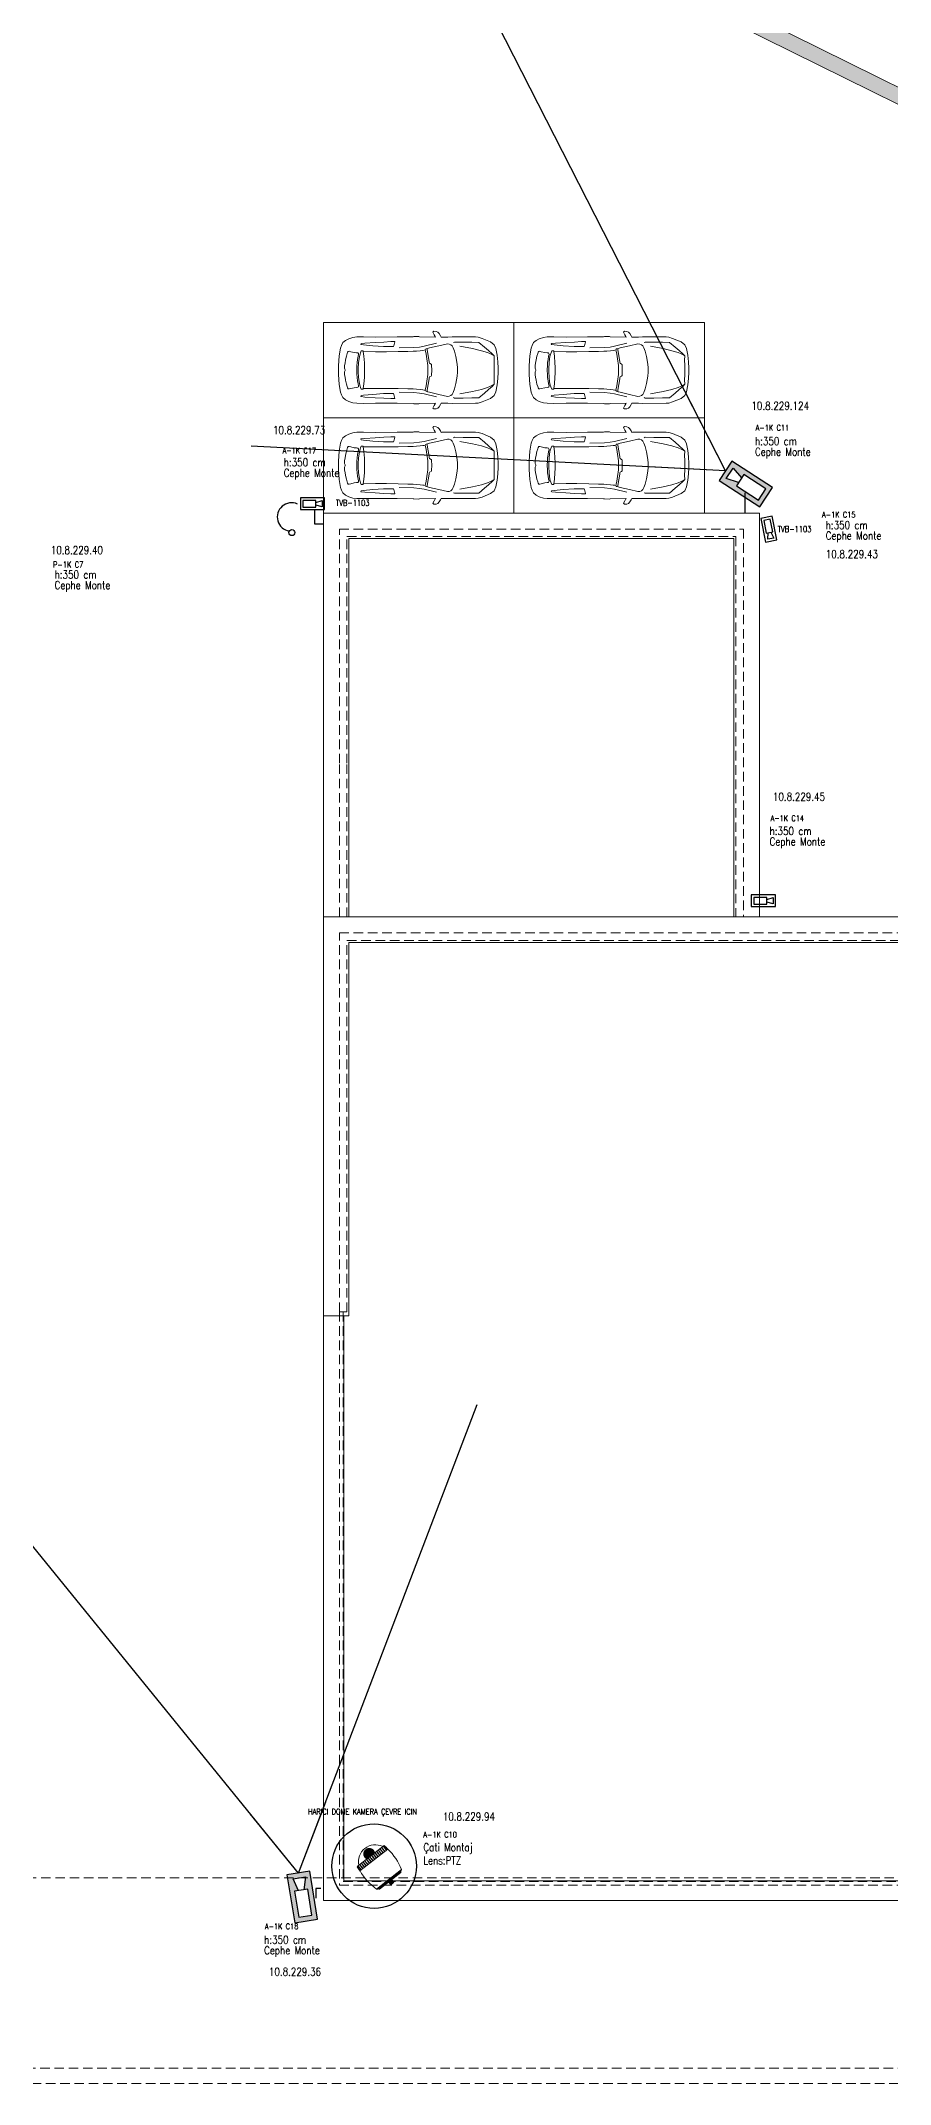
# Model space of a CAD drawing. Header units: metres. Extents: x -13933 to 152404, y -7861 to 21912.
# Drawn here: x 118244 to 120472, y -543 to 4820 of the extents above; entities that cross this region are included whole.
import ezdxf

# ---------------------------------------------------------------- set-up
doc = ezdxf.new("R2010")
doc.units = ezdxf.units.M
doc.header["$LTSCALE"] = 100
doc.header["$MEASUREMENT"] = 0
doc.linetypes.add('DOT2', pattern=[0.125, 0, -0.125])
doc.linetypes.add('HIDDEN', pattern=[0.375, 0.25, -0.125])
doc.layers.get('0').update_dxf_attribs({"color": 9, "lineweight": 9})
for name, color, linetype, lineweight in [('04', 9, 'Continuous', 9), ('06A', 9, 'Continuous', 9), ('06D', 9, 'Continuous', 9), ('09', 9, 'Continuous', 9), ('20', 9, 'DOT2', 9), ('DATA TAVAN', 160, 'Continuous', 30), ('E-ANAHTAR', 7, 'Continuous', 30), ('E-DAHİLİ KAMERA', 7, 'Continuous', 30), ('E-DAHİLİ SPEED DOME', 7, 'Continuous', 30), ('E-HARİCİ KAMERA', 7, 'Continuous', 30), ('E-YAZI', 7, 'Continuous', 30)]:
    doc.layers.add(name, color=color, linetype=linetype, lineweight=lineweight)
doc.styles.add('E-YAZI', font='txttw.shx')

# ---------------------------------------------------------------- blocks, each defined once
blk = doc.blocks.new('p-araba-10')
for points in [[(-193.8, -2.4), (-193.8, 5.3), (-192.9, 22.2), (-191.1, 38.9), (-187.6, 56.6), (-183.4, 66.4), (-173.9, 74.2), (-151.3, 83.5), (-141.2, 86.3), (-134.5, 87.1), (-72.5, 87.3), (-61.4, 87), (-45.8, 86.8), (-44, 86.7), (-42.5, 90.5), (-39.1, 95.9), (-35.3, 99.6), (-31.2, 101.5), (-25.1, 101.9), (-22.6, 99.4), (-26, 92.8), (-28.4, 88.2), (-29.2, 86.7), (12.7, 87.6), (14.7, 88.4), (27.6, 88.2), (29.7, 87.5), (71.7, 87.1), (127.9, 86.7), (160, 87.2), (177.5, 87.1), (187.3, 85.7), (198.4, 82.4), (207, 78), (214.1, 72.2), (217.1, 65), (220, 58.1), (223.2, 37.3), (225, 11.2), (225, -11.2), (223.2, -37.3), (220, -58.1), (217.1, -65), (214.1, -72.2), (207, -78), (198.4, -82.4), (187.3, -85.7), (177.5, -87.1), (160, -87.2), (127.9, -86.7), (71.7, -87.1), (29.7, -87.5), (27.6, -88.2), (14.7, -88.4), (12.7, -87.6), (-29.2, -86.7), (-28.4, -88.2), (-26, -92.8), (-22.6, -99.4), (-25.1, -101.9), (-31.2, -101.5), (-35.3, -99.6), (-39.1, -95.9), (-42.5, -90.5), (-44, -86.7), (-45.8, -86.8), (-61.4, -87), (-72.5, -87.3), (-134.5, -87.1), (-141.2, -86.3), (-151.3, -83.5), (-173.9, -74.2), (-183.4, -66.4), (-187.6, -56.6), (-191.1, -38.9), (-192.9, -22.2), (-193.8, -5.3), (-193.8, 2.4)], [(-93, -62.5), (-126.3, -56.3), (-149.5, -50.6), (-165.5, -45.6), (-173.7, -42.3), (-183.5, -36.9), (-182.7, -25.6), (-183.2, -12.4), (-183.2, 0.2), (-183.2, 12.8), (-182.7, 26), (-183.5, 37.3), (-177.8, 43), (-168.5, 51.5), (-157.6, 60.6), (-142.7, 72.8), (-124.7, 73.2), (-102, 73.6), (-79.4, 73.7), (-76.8, 72.4)], [(-93, 62.8), (-126.3, 56.7), (-149.5, 51), (-165.5, 45.9), (-173.7, 42.6), (-183.5, 37.3), (-182.7, 26), (-183.2, 12.8), (-183.2, 0.2), (-183.2, -12.4), (-182.7, -25.6), (-183.5, -36.9), (-177.8, -42.6), (-168.5, -51.2), (-157.6, -60.2), (-142.7, -72.5), (-124.7, -72.9), (-102, -73.2), (-79.4, -73.3), (-76.8, -72.1)], [(-8.3, -56.7), (-13.4, -57.9), (-38.1, -63.5), (-60.3, -68.8), (-64.9, -68.3), (-69.3, -66.4), (-73, -63.6), (-75.8, -58.3), (-79.1, -49.2), (-82.8, -35.3), (-86.1, -15.4), (-87, -5.3), (-87, 0.2), (-87, 5.7), (-86.1, 15.7), (-82.8, 35.6), (-79.1, 49.6), (-75.8, 58.7), (-73, 63.9), (-69.3, 66.8), (-64.9, 68.6), (-60.3, 69.2), (-38.1, 63.8), (-13.4, 58.2), (-8.3, 57)], [(66.2, 58.6), (27.5, 59.4), (12.7, 60.6), (0.9, 62.9), (-31.5, 70.4)], [(-2.5, -52.9), (-3.1, -54.6), (-4.3, -55.5), (-8.3, -56.7), (-7.3, -54.5), (-7.2, -52.8), (-12.4, -22.8), (-12.7, -19.8), (-13.7, -17.7), (-17.5, -15.6), (-18.7, -14.2), (-19.1, -9.7), (-19.2, -3.2), (-19.2, 0.2), (-19.2, 3.5), (-19.1, 10), (-18.7, 14.5), (-17.5, 15.9), (-13.7, 18.1), (-12.7, 20.1), (-12.4, 23.1), (-7.2, 53.1), (-7.3, 54.8), (-8.3, 57), (-4.3, 55.8), (-3.1, 54.9), (-2.5, 53.3)], [(160.4, 48.6), (128, 48.3), (99.7, 48.3), (68.4, 48.6), (43.2, 49.2), (29.3, 49.7), (20.9, 50.2), (11.4, 51.1), (4.3, 52), (0.7, 52.6), (-2.5, 53.3), (-3.4, 49.8), (-4.9, 41.7), (-6.9, 29.6), (-9.1, 11.9), (-9.1, 2.6), (-9.1, 0.2), (-9.1, -2.2), (-9.1, -11.6), (-6.9, -29.3), (-4.9, -41.4), (-3.4, -49.4), (-2.5, -52.9), (0.7, -52.2), (4.3, -51.7), (11.4, -50.8), (20.9, -49.9), (29.3, -49.3), (43.2, -48.9), (68.4, -48.3), (99.7, -47.9), (128, -47.9), (160.4, -48.3)], [(66.2, -58.2), (27.5, -59), (12.7, -60.3), (0.9, -62.6), (-31.5, -70.1)]]:
    blk.add_lwpolyline(points)
for points in [[(159.5, 66.3), (166.1, 67.2), (167.1, 68.6), (165.9, 69.6), (156.3, 70.9), (128.7, 72.7), (106.1, 73.8), (87.7, 74.9), (77.7, 75), (77.4, 74.3), (80.3, 64), (81.1, 62.1), (83.3, 61.7), (106.9, 62), (135.6, 63.8)], [(169.6, -39.3), (171.3, -30.3), (172.9, -18.6), (173.8, -4.4), (173.8, 0.2), (173.8, 4.7), (172.9, 19), (171.3, 30.6), (169.6, 39.6), (166.8, 48.4), (165.8, 50.4), (160.6, 50.4), (160.4, 48.6), (159, 36.5), (157.5, 19.4), (157, 8.1), (157, 0.2), (157, -7.8), (157.5, -19.1), (159, -36.2), (160.4, -48.3), (160.6, -50.1), (165.8, -50.1), (166.8, -48.1)], [(174.1, -36.1), (175.5, -27.9), (176.6, -19.3), (177.4, -10.5), (177.5, -1.4), (177.5, 0.2), (177.5, 1.8), (177.4, 10.9), (176.6, 19.7), (175.5, 28.2), (174.1, 36.4), (173, 41.1), (173.2, 43.7), (174.5, 45.2), (178.1, 45.7), (184.1, 46.5), (193.2, 48.4), (197.4, 49.4), (199.8, 49.3), (201.7, 47.1), (202.6, 43.6), (204.7, 36.9), (206.7, 26.7), (208.2, 18.6), (209.1, 12.5), (209.7, 6.9), (209.5, 5), (208.6, 3), (207.7, 1.2), (207.7, 0.2), (207.7, -0.9), (208.6, -2.7), (208.6, -2.7), (209.5, -4.6), (209.7, -6.6), (209.1, -12.1), (208.2, -18.3), (206.7, -26.4), (204.7, -36.5), (202.6, -43.3), (201.7, -46.8), (199.8, -49), (197.4, -49.1), (193.2, -48.1), (184.1, -46.1), (178.1, -45.3), (174.5, -44.9), (173.2, -43.4), (173, -40.8)], [(159.5, -66), (166.1, -66.9), (167.1, -68.2), (165.9, -69.3), (156.3, -70.5), (128.7, -72.4), (106.1, -73.5), (87.7, -74.5), (77.7, -74.7), (77.4, -74), (80.3, -63.7), (81.1, -61.7), (83.3, -61.4), (106.9, -61.6), (135.6, -63.5)]]:
    blk.add_lwpolyline(points, close=True)
blk = doc.blocks.new('p-carpark_std')
at = {"layer": '06D'}
blk.add_lwpolyline([(-500, -125), (0, -125), (0, 125), (-500, 125)], close=True, dxfattribs=at)
at = {"layer": '04'}
blk.add_blockref('p-araba-10', (-265, 0), dxfattribs=at)
blk = doc.blocks.new('100_HARİCİ KAMERA')
at = {"layer": 'E-HARİCİ KAMERA', "color": 4}
for points in [[(0, -1.9), (7.95, -1.9), (7.95, 1.9), (0, 1.9)], [(5.11, -1.1), (5.11, 1.1), (0.8, 1.1), (0.8, -1.1)]]:
    blk.add_lwpolyline(points, close=True, dxfattribs=at)
blk.add_lwpolyline([(5.11, 0.44), (7.15, 1.02), (7.15, -1.02), (5.11, -0.44)], dxfattribs=at)
blk = doc.blocks.new('E-DAHİLİ SPEED DOME KAMERA (HAREKETLİ)')
at = {"layer": 'E-DAHİLİ SPEED DOME', "lineweight": 15}
blk.add_hatch(color=5, dxfattribs=at).paths.add_polyline_path([(0.77, -4.93, 0.114875), (0.69, -4.58), (-0.72, -4.58, 0.114346), (-0.8, -4.93, 1)])
at = {"layer": 'E-DAHİLİ SPEED DOME', "color": 5, "lineweight": 15}
for p, q in [((-0.26, 0), (-0.26, -0.46)), ((0, 0), (-0.26, 0)), ((0, 0), (0.26, 0)), ((-2.08, -0.71), (2.08, -0.71)), ((-2, -0.64), (2, -0.64)), ((-1.86, -0.54), (-1.74, -0.54)), ((-1.77, -0.46), (1.77, -0.46)), ((-1.74, -0.54), (1.74, -0.54)), ((0, -0.08), (-0.26, -0.08)), ((0, -0.17), (-0.26, -0.17)), ((0, -0.25), (-0.26, -0.25)), ((0, -0.33), (-0.26, -0.33)), ((0, -0.42), (-0.26, -0.42)), ((0, -0.08), (0.26, -0.08)), ((0, -0.17), (0.26, -0.17)), ((0, -0.25), (0.26, -0.25)), ((0, -0.33), (0.26, -0.33)), ((0, -0.42), (0.26, -0.42)), ((0.26, 0), (0.26, -0.46)), ((1.86, -0.54), (1.74, -0.54)), ((-2.32, -3.91), (2.32, -3.92)), ((-2.25, -4.58), (2.25, -4.58)), ((-2.12, -4.29), (-2.12, -3.91)), ((-2.12, -4.58), (-2.12, -3.91)), ((-2.09, -4.29), (-2.09, -3.91)), ((-2.09, -4.58), (-2.09, -3.91)), ((-1.84, -4.29), (-1.84, -3.91)), ((-1.84, -4.58), (-1.84, -3.91)), ((-1.81, -4.29), (-1.81, -3.91)), ((-1.81, -4.58), (-1.81, -3.91)), ((-1.56, -4.29), (-1.56, -3.91)), ((-1.56, -4.58), (-1.56, -3.91)), ((-1.53, -4.29), (-1.53, -3.91)), ((-1.53, -4.58), (-1.53, -3.91)), ((-1.28, -4.29), (-1.28, -3.91)), ((-1.28, -4.58), (-1.28, -3.91)), ((-1.25, -4.29), (-1.25, -3.91)), ((-1.25, -4.58), (-1.25, -3.91)), ((-1.01, -4.29), (-1.01, -3.91)), ((-1.01, -4.58), (-1.01, -3.91)), ((-0.98, -4.29), (-0.98, -3.91)), ((-0.98, -4.58), (-0.98, -3.91)), ((-0.72, -4.29), (-0.72, -3.91)), ((-0.72, -4.58), (-0.72, -3.91)), ((-0.69, -4.29), (-0.69, -3.91)), ((-0.69, -4.58), (-0.69, -3.91)), ((-0.44, -4.29), (-0.44, -3.91)), ((-0.44, -4.58), (-0.44, -3.91)), ((-0.41, -4.29), (-0.41, -3.91)), ((-0.41, -4.58), (-0.41, -3.91)), ((-0.16, -4.29), (-0.16, -3.91)), ((-0.16, -4.58), (-0.16, -3.91)), ((-0.13, -4.29), (-0.13, -3.91)), ((-0.13, -4.58), (-0.13, -3.91)), ((0.13, -4.29), (0.13, -3.92)), ((0.13, -4.58), (0.13, -3.91)), ((0.15, -4.29), (0.16, -3.92)), ((0.15, -4.58), (0.16, -3.91)), ((0.41, -4.29), (0.41, -3.92)), ((0.41, -4.58), (0.41, -3.91)), ((0.43, -4.29), (0.44, -3.92)), ((0.43, -4.58), (0.44, -3.91)), ((0.69, -4.58), (0.69, -3.91)), ((0.69, -4.29), (0.69, -3.92)), ((0.71, -4.58), (0.72, -3.91)), ((0.71, -4.29), (0.72, -3.92)), ((0.98, -4.58), (0.98, -3.91)), ((0.98, -4.29), (0.98, -3.92)), ((1.01, -4.58), (1.01, -3.91)), ((1.01, -4.29), (1.01, -3.92)), ((1.25, -4.58), (1.25, -3.91)), ((1.25, -4.29), (1.25, -3.92)), ((1.27, -4.58), (1.27, -3.91)), ((1.27, -4.29), (1.27, -3.92)), ((1.53, -4.58), (1.53, -3.91)), ((1.53, -4.29), (1.53, -3.92)), ((1.55, -4.58), (1.55, -3.91)), ((1.55, -4.29), (1.55, -3.92)), ((1.81, -4.58), (1.81, -3.91)), ((1.81, -4.29), (1.81, -3.92)), ((1.83, -4.58), (1.83, -3.91)), ((1.83, -4.29), (1.83, -3.92)), ((2.09, -4.58), (2.09, -3.91)), ((2.09, -4.3), (2.09, -3.92)), ((2.11, -4.58), (2.11, -3.91)), ((2.11, -4.3), (2.11, -3.92))]:
    blk.add_line(p, q, dxfattribs=at)
for centre, radius, start, end in [((4.75, -2.84), 7.15, 162.6726, 188.6391), ((-1.95, -0.78), 0.148, 112.0065, 152.1591), ((-1.72, -0.98), 0.435, 92.3606, 129.6118), ((-1.08, -1.28), 1.07, 130.1476, 136.6157), ((1.72, -0.98), 0.435, 50.3313, 87.5824), ((1.08, -1.28), 1.07, 43.3274, 49.7954), ((1.95, -0.78), 0.148, 27.7839, 67.9366), ((-4.75, -2.83), 7.15, 351.304, 17.2704), ((10.56, -2.93), 12.92, 184.3349, 187.3377), ((10.6, -2.93), 12.92, 184.354, 187.3375), ((-0.02, -3.65), 2.2, 205.1602, 334.9025), ((-10.61, -2.92), 12.92, 352.6245, 355.6081), ((-10.56, -2.92), 12.92, 352.6245, 355.6081)]:
    blk.add_arc(centre, radius, start, end, dxfattribs=at)
blk = doc.blocks.new('E-HARICI KAMERA-MOTORLU LENSLI')
at = {"layer": 'E-DAHİLİ KAMERA'}
h = blk.add_hatch(color=3, dxfattribs=at)
h.dxf.hatch_style = 1
h.paths.add_polyline_path([(0, 7.6), (0, -7.6), (31.8, -7.6), (31.8, 7.6)])
h.paths.add_polyline_path([(28.6, 4.1), (28.6, -4.1), (20.4, -1.8), (20.4, -4.4), (3.2, -4.4), (3.2, 4.4), (20.4, 4.4), (20.4, 1.8)], flags=16)
at = {"layer": 'E-DAHİLİ KAMERA', "color": 3}
for q in [(75.2, 25.1), (75.2, -25.1)]:
    blk.add_line((31.8, 0), q, dxfattribs=at)
for points in [[(0, -7.6), (31.8, -7.6), (31.8, 7.6), (0, 7.6)], [(20.4, -4.4), (20.4, 4.4), (3.2, 4.4), (3.2, -4.4)]]:
    blk.add_lwpolyline(points, close=True, dxfattribs=at)
blk.add_lwpolyline([(20.4, 1.8), (28.6, 4.1), (28.6, -4.1), (20.4, -1.8)], dxfattribs=at)

msp = doc.modelspace()

# ---------------------------------------------------------------- hatches: boundary and pattern name
at = {"layer": '09'}
h = msp.add_hatch(color=254, dxfattribs=at)
edge = h.paths.add_edge_path(flags=16)
edge.add_line((114428.4, 7400.9), (114304.1, 7436.3))
edge.add_line((114304.1, 7436.3), (113817.6, 8239.4))
edge.add_line((113817.6, 8239.4), (113722.4, 8211.4))
edge.add_arc((113807, 7923.6), 300, 106.3796, 212.144)
edge.add_line((113553, 7764), (114136.1, 6836))
edge.add_arc((114178.7, 6955.9), 127.2, 250.4345, 344.0652)
edge.add_line((114301.1, 6921), (114352.6, 7115.3))
edge.add_line((114352.6, 7115.3), (114428.4, 7400.9))
edge = h.paths.add_edge_path()
edge.add_line((113835.8, 8286.4), (113711.2, 8249.8))
edge.add_arc((113807, 7923.6), 340, 106.3796, 212.144)
edge.add_line((113519.2, 7742.7), (114109.1, 6803.9))
edge.add_arc((114178.7, 6955.9), 167.2, 245.3894, 344.2028)
edge.add_line((114339.7, 6910.4), (114391.3, 7105))
edge.add_line((114391.3, 7105), (115271.2, 6867))
edge.add_line((115271.2, 6867), (117108.6, 6218.1))
edge.add_line((117108.6, 6218.1), (119511.5, 5139.8))
edge.add_line((119511.5, 5139.8), (121406.6, 4202.6))
edge.add_line((121406.6, 4202.6), (122694, 3408.6))
edge.add_line((122694, 3408.6), (123121.8, 2284))
edge.add_line((123121.8, 2284), (123121.8, -684.9))
edge.add_line((123121.8, -684.9), (122658.6, -1321.3))
edge.add_line((122658.6, -1321.3), (122708.2, -1321.3))
edge.add_line((122708.2, -1321.3), (123161.8, -697.8))
edge.add_line((123161.8, -697.8), (123161.8, 2291.3))
edge.add_line((123161.8, 2291.3), (122726.6, 3435.5))
edge.add_line((122726.6, 3435.5), (121426, 4237.6))
edge.add_line((121426, 4237.6), (119528.6, 5176))
edge.add_line((119528.6, 5176), (117123.5, 6255.3))
edge.add_line((117123.5, 6255.3), (115283.1, 6905.2))
edge.add_line((115283.1, 6905.2), (114401.6, 7143.9))
edge.add_line((114401.6, 7143.9), (114477.7, 7428.5))
edge.add_line((114477.7, 7428.5), (114330.2, 7470.5))
edge.add_line((114330.2, 7470.5), (113857.3, 8251))
edge.add_line((113857.3, 8251), (113835.8, 8286.4))

# ---------------------------------------------------------------- linework, layer by layer
at = {"layer": '06A'}
msp.add_lwpolyline([(118985.5, 1473.7), (118985.5, 2520.7), (122689.5, 2520.7), (122689.5, 2008.7), (122627.5, 2008.7), (122622.5, 2008.7), (122622.5, 2453.7), (119052.5, 2453.7), (119052.5, 1473.7), (119047.5, 1473.7), (118987.5, 1473.7)], dxfattribs=at)
msp.add_lwpolyline([(120527.5, -61.3), (120527.5, -61.3), (118985.5, -61.3), (118985.5, 1473.7), (119039.5, 1473.7), (119039.5, -9.3), (120527.5, -9.3), (120527.5, 2003.7)], close=True, dxfattribs=at)
at = {"layer": '06D'}
for points in [[(119511.5, 5139.8), (121406.6, 4202.6), (122694, 3408.6), (123121.8, 2284), (123121.8, -684.9), (122658.6, -1321.3), (122708.2, -1321.3), (123161.8, -697.8), (123161.8, 2291.3), (122726.6, 3435.5), (121426, 4237.6), (119528.6, 5176)], [(118985.5, 2518.7), (118985.5, 3580.7), (120129.5, 3580.7), (120129.5, 2520.7)]]:
    msp.add_lwpolyline(points, dxfattribs=at)
for points in [[(119052.5, 2520.7), (119052.5, 3513.7), (120062.5, 3513.7), (120062.5, 2520.7)], [(119039.5, -9.3), (119039.5, 1473.7), (119052.5, 1473.7), (119052.5, 2453.7), (122622.5, 2453.7), (122622.5, 2008.7), (122635.5, 2008.7), (122635.5, -9.3), (121877.5, -9.3), (121877.5, 2043.7), (120497.5, 2043.7), (120497.5, -9.3)]]:
    msp.add_lwpolyline(points, close=True, dxfattribs=at)
at = {"layer": '06D', "linetype": 'HIDDEN'}
msp.add_lwpolyline([(110607.5, -1.3), (110607.5, -541.3), (123032.5, -541.3), (123032.5, -1.3), (122992.5, -1.3), (122992.5, -501.3), (110647.5, -501.3), (110647.5, -1.3)], close=True, dxfattribs=at)
at = {"layer": '20', "linetype": 'HIDDEN'}
for points in [[(119027.5, 2520.7), (119027.5, 2923.7), (119027.5, 3538.7), (120087.5, 3538.7), (120087.5, 2520.7)], [(119047.5, 2520.7), (119047.5, 2923.7), (119047.5, 3518.7), (120067.5, 3518.7), (120067.5, 2520.7)], [(119027.5, 1483.7), (119027.5, 2478.7), (122647.5, 2478.7), (122647.5, 2018.7)], [(119047.5, 1483.7), (119047.5, 2458.7), (122627.5, 2458.7), (122627.5, 2018.7)], [(119027.5, 1483.7), (119027.5, -21.3), (120512.5, -21.3), (120512.5, -1.5), (120512.5, 1493.7), (120512.5, 2018.7)], [(119037.5, 1483.7), (119037.5, -11.3), (120502.5, -11.3), (120502.5, -1.5), (120502.5, 1483.7), (120502.5, 2018.7)], [(119027.5, 1483.7), (119047.5, 1483.7)], [(123032.5, -1.3), (110607.5, -1.3)]]:
    msp.add_lwpolyline(points, dxfattribs=at)
at = {"layer": 'DATA TAVAN', "color": 3}
for p, q in [((120040.6, 3691.7), (119442.5, 4864.1)), ((120040.6, 3691.7), (118796.4, 3756.3)), ((118920.1, 10.9), (119389.1, 1240.7)), ((118920.1, 10.9), (118134, 977.4))]:
    msp.add_line(p, q, dxfattribs=at)
at = {"layer": 'DATA TAVAN', "color": 2}
for p, q in [((120091.5, 3633.3), (120091.5, 3580.7)), ((118963.1, 3551.8), (118963.1, 3589.9)), ((118985.3, 3551.8), (118963.1, 3551.8)), ((118978.8, -29.7), (118965.4, -29.7)), ((118965.4, -29.7), (118965.4, -54.9))]:
    msp.add_line(p, q, dxfattribs=at)
msp.add_circle((118902.9, 3529.3), 7.85, dxfattribs=at)
msp.add_arc((118901.9, 3570.2), 37.4, 65.6942, 261.0882, dxfattribs=at)
at = {"layer": 'E-ANAHTAR', "color": 5}
msp.add_circle((119118.6, 29.1), 110.9, dxfattribs=at)

# ---------------------------------------------------------------- block references
at = {"layer": '04', "xscale": -1}
for p in [(118985.5, 3955.7), (119485.5, 3955.7), (118985.5, 3705.7), (119485.5, 3705.7)]:
    msp.add_blockref('p-carpark_std', p, dxfattribs=at)
at = {"layer": 'DATA TAVAN', "color": 3}
for p, xscale, yscale, zscale, rotation in [((120147.4, 3622.4), 4, 4, 4, 147.0284242208011), ((118940.3, -114.8), 3.999999999999997, 3.999999999999997, 3.999999999999997, 99.1240020948917)]:
    msp.add_blockref('E-HARICI KAMERA-MOTORLU LENSLI', p, dxfattribs=dict(at, xscale=xscale, yscale=yscale, zscale=zscale, rotation=rotation))
at = {"layer": 'E-DAHİLİ SPEED DOME', "xscale": 20, "yscale": 20, "zscale": 20, "rotation": 218.1869375689034}
msp.add_blockref('E-DAHİLİ SPEED DOME KAMERA (HAREKETLİ)', (119166.5, -16.5), dxfattribs=at)
at = {"layer": 'E-HARİCİ KAMERA', "xscale": 8.000000000000002, "yscale": 8.000000000000002, "zscale": 8.000000000000002}
for p in [(118925.3, 3605), (120108.2, 2563)]:
    msp.add_blockref('100_HARİCİ KAMERA', p, dxfattribs=at)
at = {"layer": 'E-HARİCİ KAMERA', "xscale": 8.000000000000002, "yscale": 8.000000000000002, "zscale": 8.000000000000002, "rotation": 281.4504349379363}
msp.add_blockref('100_HARİCİ KAMERA', (120148, 3569.4), dxfattribs=at)

# ---------------------------------------------------------------- texts
at = {"layer": 'E-YAZI', "color": 1, "style": 'E-YAZI', "width": 0.8}
for s, p in [('10.8.229.124', (120108.4, 3851.7)), ('10.8.229.73', (118853.4, 3787.9)), ('10.8.229.40', (118270.5, 3472.8)), ('10.8.229.43', (120303.6, 3462.3)), ('10.8.229.45', (120164.9, 2825.5)), ('10.8.229.94', (119298.9, 148.7)), ('10.8.229.36', (118842.7, -258.7))]:
    msp.add_text(s, height=21, dxfattribs=at).set_placement(p)
at = {"layer": 'E-YAZI', "color": 6, "style": 'E-YAZI', "width": 0.8}
for s, height, p in [('A-1K C11', 15, (120119.6, 3796.9)), ('A-1K C17', 15, (118878.5, 3737.1)), ('A-1K C15', 15, (120293.6, 3568.8)), ('P-1K C7', 16, (118276.2, 3437.3)), ('A-1K C14', 15, (120158.6, 2772.1)), ('A-1K C10', 15, (119247.8, 104.1)), ('A-1K C18', 15, (118831.9, -136.6))]:
    msp.add_text(s, height=height, dxfattribs=at).set_placement(p)
at = {"layer": 'E-YAZI', "color": 30, "style": 'E-YAZI', "width": 0.8}
for s, p in [('h:350 cm', (120117.8, 3758.8)), ('h:350 cm', (118881.5, 3703.3)), ('Cephe Monte', (120117.8, 3731.1)), ('Cephe Monte', (118881.5, 3675.6)), ('h:350 cm', (120303.3, 3538.6)), ('Cephe Monte', (120303.3, 3510.8)), ('Cephe Monte', (118280.4, 3381)), ('h:350 cm', (118280.4, 3408.7)), ('h:350 cm', (120156.1, 2735.6)), ('Cephe Monte', (120156.1, 2707.9)), ('Çati Montaj', (119247.8, 67.9)), ('Lens:PTZ', (119247.8, 33.5)), ('h:350 cm', (118830.1, -174.7)), ('Cephe Monte', (118830.1, -202.4))]:
    msp.add_text(s, height=21, dxfattribs=at).set_placement(p)
at = {"layer": 'E-YAZI', "color": 2, "style": 'E-YAZI', "width": 0.8}
for p in [(119018.2, 3599.3), (120177.5, 3530.6)]:
    msp.add_text('TVB-1103', height=16, dxfattribs=at).set_placement(p)
at = {"layer": 'E-YAZI', "color": 3, "style": 'E-YAZI', "width": 0.8}
msp.add_text('HARICI DOME KAMERA ÇEVRE ICIN', height=15, dxfattribs=at).set_placement((118945.3, 164.5))

doc.saveas('drawing.dxf')
